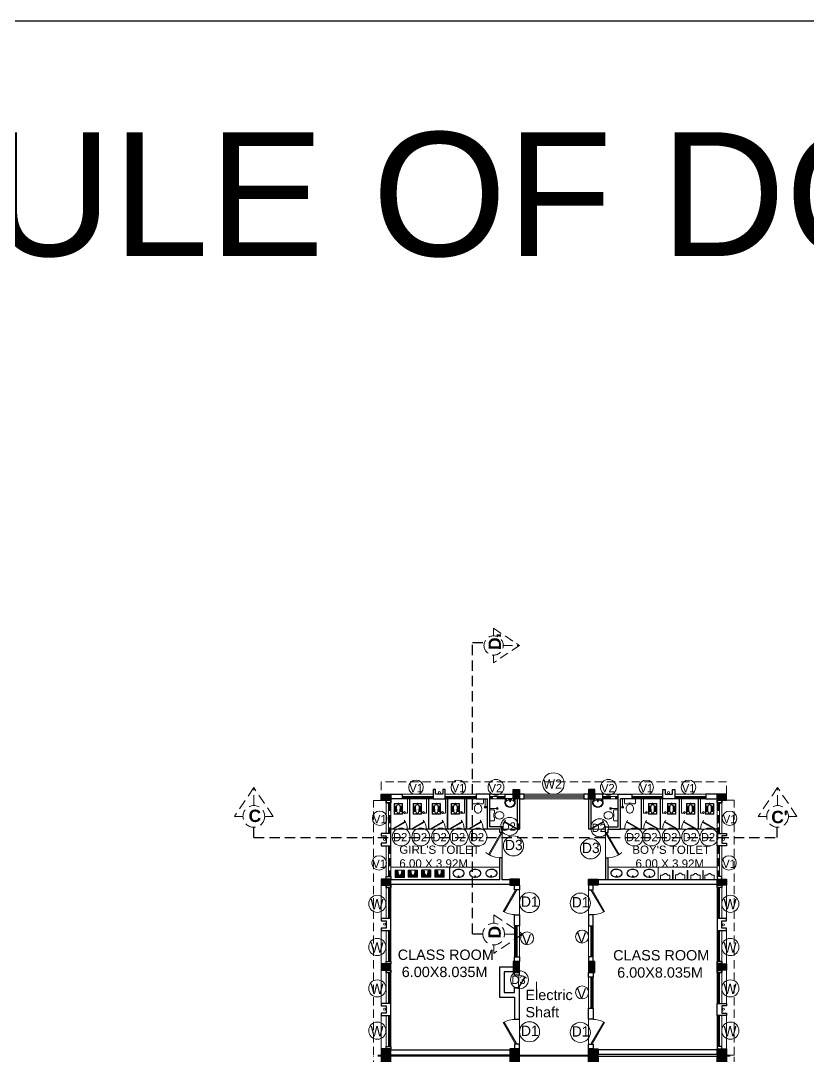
# Model space of a CAD drawing. Header units: millimetres. Extents: x 3614 to 12428, y -844 to 6844.
# Drawn here: x 5583.4 to 5621.5, y -675.3 to -625.1 of the extents above; entities that cross this region are included whole.
import ezdxf

# ---------------------------------------------------------------- set-up
doc = ezdxf.new("R2010")
doc.units = ezdxf.units.MM
doc.header["$LTSCALE"] = 40
doc.header["$MEASUREMENT"] = 0
doc.linetypes.add('DASHED', pattern=[0.75, 0.5, -0.25])
doc.linetypes.add('DASHED2', pattern=[0.375, 0.25, -0.125])
doc.layers.get('0').update_dxf_attribs({"linetype": 'CONTINUOUS', "lineweight": 20})
for name, color, linetype, lineweight in [('Beam', 254, 'CONTINUOUS', 25), ('CLL LEV.', 15, 'CONTINUOUS', 18), ('Column', 252, 'CONTINUOUS', 30), ('Column Hatch', 253, 'CONTINUOUS', 13), ('CUBICAL TOILET', 160, 'CONTINUOUS', 15), ('Door', 54, 'CONTINUOUS', 18), ('EXPANSION JOINT', 248, 'CONTINUOUS', 20), ('Fixture', 44, 'CONTINUOUS', 15), ('Furniture', 13, 'CONTINUOUS', 15), ('Hidden', 30, 'DASHED', 18), ('Section', 72, 'DASHED2', 30), ('TEXT', 7, 'CONTINUOUS', 20), ('Ventilator', 6, 'DASHED', 18), ('Wall', 7, 'CONTINUOUS', 30), ('Window', 150, 'CONTINUOUS', 15), ('Window-Wall', 7, 'CONTINUOUS', 18)]:
    doc.layers.add(name, color=color, linetype=linetype, lineweight=lineweight)
doc.styles.add('DIM', font='arial.ttf')
doc.styles.add('STYLE9', font='GOTHIC.TTF')
doc.styles.add('Tabrej', font='GOTHIC.TTF')

# ---------------------------------------------------------------- blocks, each defined once
blk = doc.blocks.new('COLUMN 546')
at = {"layer": 'Column Hatch'}
h = blk.add_hatch(color=0, dxfattribs=at)
h.dxf.hatch_style = 1
h.paths.add_polyline_path([(0, 0), (0.3, 0), (0.3, 0.46), (0, 0.46)])
at = {"layer": 'Column'}
for p, q in [((0.3, 0.46), (0, 0.46)), ((0, 0.46), (0, 0)), ((0, 0), (0.3, 0)), ((0.3, 0), (0.3, 0.46))]:
    blk.add_line(p, q, dxfattribs=at)
blk = doc.blocks.new('*U18')
for p, q in [((0, 0), (0, -6)), ((40, 0), (40, -6))]:
    blk.add_line(p, q)
blk.add_lwpolyline([(0, 0), (34.6, 20), (35.5, 18.5), (0.9, -1.5)], close=True)
blk.add_arc((0, 0), 40, 0, 30)
blk = doc.blocks.new('DOOR1')
at = {"layer": 'Door'}
blk.add_line((0, 0), (1.2, 0), dxfattribs=at)
at = {"layer": 'Door', "xscale": 0.0300000000000013, "yscale": 0.0300000000000013, "zscale": 0.0300000000000013}
blk.add_blockref('*U18', (0, 0.18), dxfattribs=at)
blk = doc.blocks.new('WINDOW 1')
at = {"layer": 'CLL LEV.'}
for p, q in [((-0.115, -0.23), (-0.115, -0.46)), ((-0.115, -0.46), (1.615, -0.46)), ((1.615, -0.23), (1.615, -0.46))]:
    blk.add_line(p, q, dxfattribs=at)
at = {"layer": 'Window'}
for p, q in [((0, -0.051), (1.5, -0.051)), ((0, -0.081), (1.5, -0.081))]:
    blk.add_line(p, q, dxfattribs=at)
at = {"layer": 'Window-Wall'}
for p, q in [((0, 0), (1.5, 0)), ((0, -0.23), (0, 0)), ((1.5, 0), (1.5, -0.23)), ((0, -0.115), (1.5, -0.115)), ((1.5, -0.23), (0, -0.23))]:
    blk.add_line(p, q, dxfattribs=at)
blk = doc.blocks.new('SHAFT2')
at = {"layer": 'Fixture'}
blk.add_circle((0.302, 0.307), 0.05, dxfattribs=at)
at = {"layer": 'Wall'}
blk.add_lwpolyline([(0, 0.585), (0.46, 0.585), (0.46, 0.47), (0.23, 0.47), (0.23, 0.115), (0.46, 0.115), (0.46, 0), (0, 0), (0, 0.585)], dxfattribs=at)
blk = doc.blocks.new('VENT 2')
at = {"layer": 'Ventilator', "linetype": 'Continuous', "ltscale": 0.02}
for p, q in [((0, 0.182), (1.5, 0.182)), ((0, 0.152), (1.5, 0.152))]:
    blk.add_line(p, q, dxfattribs=at)
at = {"layer": 'Window-Wall'}
for p, q in [((0, 0.23), (1.5, 0.23)), ((0, 0), (0, 0.23)), ((0, 0.115), (1.5, 0.115)), ((1.5, 0), (0, 0)), ((1.5, 0.23), (1.5, 0))]:
    blk.add_line(p, q, dxfattribs=at)
blk = doc.blocks.new('Door - Left Hung 36 in.')
at = {"layer": 'Door'}
blk.add_line((0.8, -1.3), (35.9, -1.3), dxfattribs=at)
blk.add_lwpolyline([(0.8, -1.3), (0, 0), (31.2, 18), (31.9, 16.7)], close=True, dxfattribs=at)
blk.add_arc((0, 0), 36, 0, 37.3101, dxfattribs=at)
blk = doc.blocks.new('COLM 530')
at = {"layer": 'Column Hatch'}
h = blk.add_hatch(color=0, dxfattribs=at)
h.dxf.hatch_style = 1
h.paths.add_polyline_path([(5443.518, -633.795), (5443.218, -633.795), (5443.218, -634.325), (5443.518, -634.325)])
at = {"layer": 'Column'}
for p, q in [((5443.518, -633.795), (5443.218, -633.795)), ((5443.218, -633.795), (5443.218, -634.325)), ((5443.518, -634.325), (5443.518, -633.795)), ((5443.218, -634.325), (5443.518, -634.325))]:
    blk.add_line(p, q, dxfattribs=at)
blk = doc.blocks.new('RSA CL6')
for p, q in [((5.5, 3.5), (5.5, 7.3)), ((5.9, 3.5), (5.9, 7.3)), ((6.3, 3.5), (6.3, 7.3)), ((6.7, 3.4), (6.7, 7.3)), ((7.1, 3.4), (7.1, 7.3)), ((7.5, 3.4), (7.5, 7.3)), ((7.9, 3.4), (7.9, 7.3)), ((8.3, 3.4), (8.3, 7.3)), ((8.7, 3.4), (8.7, 7.3)), ((9.1, 3.4), (9.1, 7.3)), ((9.4, 3.4), (9.4, 7.3)), ((9.8, 3.4), (9.8, 7.3)), ((10.2, 3.4), (10.2, 7.3)), ((10.6, 3.4), (10.6, 7.3)), ((11, 3.3), (11, 7.3)), ((11.4, 3.3), (11.4, 7.3)), ((11.8, 3.3), (11.8, 7.3)), ((12.2, 3.3), (12.2, 7.3)), ((12.6, 3.3), (12.6, 7.3)), ((13, 3.3), (13, 7.3)), ((13.4, 3.3), (13.4, 7.3)), ((13.8, 3.3), (13.8, 7.3)), ((14.2, 3.3), (14.2, 7.3)), ((14.6, 3.3), (14.6, 7.3)), ((15, 3.2), (15, 7.3)), ((15.4, 3.2), (15.4, 7.3)), ((15.7, 3.2), (15.7, 7.3)), ((16.1, 3.2), (16.1, 7.3)), ((16.1, 7.3), (16.1, 3.2)), ((5.5, -7.3), (5.5, -3.5)), ((5.9, -7.3), (5.9, -3.5)), ((6.3, -7.3), (6.3, -3.4)), ((6.7, -7.3), (6.7, -3.4)), ((7.1, -7.3), (7.1, -3.4)), ((7.5, -7.3), (7.5, -3.4)), ((7.9, -7.3), (7.9, -3.4)), ((8.3, -7.3), (8.3, -3.4)), ((8.7, -7.3), (8.7, -3.4)), ((9.1, -7.3), (9.1, -3.4)), ((9.4, -7.3), (9.4, -3.4)), ((9.8, -7.3), (9.8, -3.3)), ((10.2, -7.3), (10.2, -3.3)), ((10.6, -7.3), (10.6, -3.3)), ((11, -7.3), (11, -3.3)), ((11.4, -7.3), (11.4, -3.3)), ((11.8, -7.3), (11.8, -3.3)), ((12.2, -7.3), (12.2, -3.3)), ((12.6, -7.3), (12.6, -3.3)), ((13, -7.3), (13, -3.3)), ((13.4, -7.3), (13.4, -3.2)), ((13.8, -7.3), (13.8, -3.2)), ((14.2, -7.3), (14.2, -3.2)), ((14.6, -7.3), (14.6, -3.2)), ((15, -7.3), (15, -3.2)), ((15.4, -7.3), (15.4, -3.2)), ((15.7, -7.3), (15.7, -3.2)), ((16.1, -3.2), (16.1, -7.3)), ((16.1, -7.3), (16.1, -3.2))]:
    blk.add_line(p, q)
blk.add_lwpolyline([(0.8, -0.6), (0, -0.6), (0, 0.6), (0.8, 0.6)])
for points in [[(0.8, 7.9), (20.9, 7.9), (20.9, -7.9), (0.8, -7.9)], [(1.4, 7.3), (20.3, 7.3), (20.3, -7.3), (1.4, -7.3)]]:
    blk.add_lwpolyline(points, close=True)
for points in [[(5.5, 3.5), (16.1, 3.2, -0.899983), (16.1, -3.2), (5.5, -3.5, -0.799392)], [(5.5, 3.3), (16.1, 3, -0.897689), (16.1, -3), (5.6, -3.3, -0.793494), (5.5, 3.3)]]:
    blk.add_lwpolyline(points, format="xyb", close=True)
blk = doc.blocks.new('ENGLISH SHEET')
at = {"layer": 'Fixture'}
for p, q in [((4663.798, 251.204), (4663.773, 251.179)), ((4663.773, 251.179), (4663.773, 250.696)), ((4663.976, 251.204), (4663.798, 251.204)), ((4664.002, 251.179), (4663.976, 251.204)), ((4663.976, 251.001), (4664.002, 251.09)), ((4663.976, 250.874), (4663.976, 251.001)), ((4663.976, 251.001), (4663.976, 250.874)), ((4664.002, 251.09), (4664.002, 251.179)), ((4663.773, 250.696), (4663.798, 250.67)), ((4663.798, 250.67), (4663.976, 250.67)), ((4664.002, 250.785), (4663.976, 250.874)), ((4663.976, 250.67), (4664.002, 250.696)), ((4664.002, 250.696), (4664.002, 250.785))]:
    blk.add_line(p, q, dxfattribs=at)
blk.add_lwpolyline([(4664.459, 250.937, 0.117036), (4664.443, 251.003, 0.104338), (4664.396, 251.063, 0.09029), (4664.321, 251.105, 0.09898), (4664.243, 251.115, 0.08237), (4664.159, 251.101, 0.09029), (4664.09, 251.063, 0.104338), (4664.043, 251.003, 0.117036), (4664.027, 250.937, 0.117036), (4664.043, 250.871, 0.104338), (4664.09, 250.811, 0.09029), (4664.159, 250.773, 0.08237), (4664.243, 250.759, 0.08237), (4664.327, 250.773, 0.09029), (4664.396, 250.811, 0.104338), (4664.443, 250.871, 0.117036)], format="xyb", close=True, dxfattribs=at)
blk = doc.blocks.new('RSA BASIN 9')
for points in [[(-0.1, -16.2, 0.340881), (10, -9, 0.074195), (10.1, -8.9), (9.5, 0), (-9.5, 0), (-10, -8.8, 0.082611), (-10, -9.2, 0.330812), (-0.1, -16.2)], [(0, -15, 0.391482), (8.9, -6.7, 0.252869), (6.5, -3.5, 0.087242), (0, -2.5, 0.079484), (-6.5, -3.5, 0.2542), (-8.8, -6.7, 0.39026), (0, -15)], [(-8.6, -2, -0.907437), (-8.4, -1.8), (-7.5, -2.6, -0.907437), (-7.6, -2.7)], [(-8.2, -1.6, -0.907437), (-8.1, -1.5), (-7.1, -2.3, -0.907437), (-7.3, -2.4)], [(-7.8, -1.3, -0.907437), (-7.7, -1.2), (-6.8, -1.9, -0.907437), (-6.9, -2.1)], [(7.8, -1.3, 0.907437), (7.7, -1.2), (6.8, -1.9, 0.907437), (6.9, -2.1)], [(8.2, -1.6, 0.907437), (8.1, -1.5), (7.1, -2.3, 0.907437), (7.3, -2.4)], [(8.6, -2, 0.907437), (8.4, -1.8), (7.5, -2.6, 0.907437), (7.6, -2.7)]]:
    blk.add_lwpolyline(points, format="xyb", close=True)
for points in [[(-5.9, -3.3), (-6.2, -3, -0.183787), (-6.2, -2.7, 0.126662), (-6.2, -2.4), (-6.6, -1.4, 0.35453), (-7.1, -1), (-8.7, -1, 0.414214), (-9.1, -1.4), (-9.6, -9.1, 0.329849), (-0.1, -15.8, 0.338736), (9.6, -8.9, 0.075632), (9.7, -8.8), (9.1, -1.4, 0.414214), (8.7, -1), (7.1, -1, 0.35453), (6.6, -1.4), (6.2, -2.4, 0.126662), (6.2, -2.7, -0.183787), (6.2, -3), (5.9, -3.3)], [(-6.2, -3.4), (-6.2, -3.3, 0.220542), (-6.5, -3.1), (-8.7, -2.8, -0.361119), (-9.2, -2.3)], [(6.2, -3.4), (6.2, -3.3, -0.220542), (6.5, -3.1), (8.7, -2.8, 0.358803), (9.2, -2.3, 0.358803)]]:
    blk.add_lwpolyline(points, format="xyb")
for centre, radius in [((-2.3, -1.6), 0.399), ((0, -4.8), 0.771), ((0, -4.8), 0.602), ((0, -1.2), 0.399), ((2.3, -1.5), 0.399)]:
    blk.add_circle(centre, radius)
blk = doc.blocks.new('RSA BASIN 2')
for points in [[(10.7, -8.1, 0.12976), (10, -5.2, 0.106426), (7.6, -2.5, 0.084431), (4.3, -0.7, 0.073534), (0, 0, 0.073534), (-4.3, -0.5, 0.084431), (-7.7, -2.2, 0.106426), (-10.2, -4.8, 0.12976), (-11, -7.7, 0.12976), (-10.3, -10.6, 0.106426), (-7.9, -13.3, 0.084431), (-4.6, -15.1, 0.073534), (-0.3, -15.8, 0.073534), (4, -15.3, 0.084431), (7.4, -13.6, 0.106426), (9.9, -11, 0.12976)], [(10.1, -7.9, 0.119977), (9.4, -5.5, 0.106426), (7.3, -2.9, 0.084431), (4.1, -1.3, 0.073534), (0, -0.6, 0.073534), (-4.1, -1.1, 0.084431), (-7.4, -2.6, 0.106426), (-9.7, -5.1, 0.12976), (-10.4, -7.7, 0.009633), (-10.4, -7.9, 0.119977), (-9.8, -10.3, 0.106426), (-7.6, -12.9, 0.084431), (-4.4, -14.5, 0.073534), (-0.3, -15.2, 0.073534), (3.8, -14.7, 0.084431), (7.1, -13.2, 0.106426), (9.3, -10.7, 0.12976), (10.1, -8.1, 0.009633)]]:
    blk.add_lwpolyline(points, format="xyb", close=True)
for radius in [0.7, 0.479]:
    blk.add_circle((-0.5, -2.5), radius)
blk = doc.blocks.new('Urinal 1')
for p, q in [((0, 9), (9, 9)), ((0, 9), (0, -9)), ((9, 9), (9, 5)), ((12, 1), (9, 5)), ((12, -1.5), (12, 1)), ((0, -9), (9, -9)), ((9, -5), (12, -1.5)), ((9, -9), (9, -5))]:
    blk.add_line(p, q)
blk = doc.blocks.new('*X5')
at = {"color": 0}
for p, q in [((705, 323), (943, 561)), ((705, 365), (900, 561)), ((705, 408), (858, 561)), ((705, 450), (815, 561)), ((705, 493), (773, 561)), ((705, 535), (730, 561)), ((848, 383), (705, 526)), ((854, 419), (712, 561)), ((866, 449), (755, 561)), ((888, 469), (797, 561)), ((921, 479), (839, 561)), ((1145, 298), (882, 561)), ((899, 474), (985, 561)), ((1145, 340), (924, 561)), ((944, 477), (1027, 561)), ((1145, 383), (967, 561)), ((971, 462), (1070, 561)), ((990, 438), (1112, 561)), ((998, 404), (1145, 551)), ((1004, 368), (1145, 508)), ((1145, 425), (1009, 561)), ((1145, 467), (1051, 561)), ((1145, 510), (1094, 561)), ((1145, 552), (1136, 561)), ((842, 346), (705, 483)), ((835, 310), (705, 441)), ((705, 280), (858, 434)), ((829, 274), (705, 398)), ((705, 238), (847, 381)), ((823, 237), (705, 356)), ((798, 221), (705, 314)), ((755, 221), (705, 271)), ((713, 221), (705, 229)), ((730, 221), (839, 330)), ((772, 221), (830, 279)), ((815, 221), (822, 228)), ((1145, 255), (999, 401)), ((1137, 221), (1007, 350)), ((1011, 332), (1145, 466)), ((1095, 221), (1016, 299)), ((1017, 295), (1145, 423)), ((1023, 259), (1145, 381)), ((1052, 221), (1024, 248)), ((1029, 223), (1145, 339)), ((1069, 221), (1145, 296)), ((1112, 221), (1145, 254))]:
    blk.add_line(p, q, dxfattribs=at)
blk = doc.blocks.new('RSA CL7')
blk.add_lwpolyline([(8.9, 0), (-8.9, 0), (-8.9, -13.8), (-3.9, -13.8), (3.9, -13.8), (8.9, -13.8)], close=True)
blk.add_lwpolyline([(-4.1, -13.6), (-2.8, -5.7, -0.835943), (2.8, -5.8), (4.1, -13.6), (8.7, -13.6), (8.7, -0.2), (-8.7, -0.2), (-8.7, -13.6)], format="xyb", close=True)
blk.add_lwpolyline([(-3.9, -13.8), (-2.6, -5.8, -0.835548), (2.6, -5.8), (3.9, -13.8)], format="xyb")
for centre, start, end in [((-1.4, -4.1), 207.2135, 40.9564), ((0, -3.6), 185.8999, 355.8249), ((1.5, -4.1), 140.9962, 329.3468)]:
    blk.add_arc(centre, 0.493, start, end)
at = {"xscale": 0.0393714285714286, "yscale": 0.0393714285714286, "zscale": 0.0393714285714286}
blk.add_blockref('*X5', (-36.4, -22.3), dxfattribs=at)
blk = doc.blocks.new('projdc')
at = {"layer": 'Hidden', "ltscale": 0.02}
for p, q in [((5531.832, -310.172), (5531.832, -297.829)), ((5532.202, -297.829), (5531.832, -297.829)), ((5548.932, -297.827), (5549.302, -297.827)), ((5549.302, -310.172), (5549.302, -297.827)), ((5532.432, -310.172), (5531.832, -310.172)), ((5531.832, -339.039), (5531.832, -310.234)), ((5532.432, -310.234), (5531.832, -310.234)), ((5548.702, -310.234), (5549.302, -310.234)), ((5549.302, -318.466), (5549.302, -310.234))]:
    blk.add_line(p, q, dxfattribs=at)
at = {"layer": 'Hidden', "ltscale": 0.05}
blk.add_line((5548.702, -310.172), (5549.302, -310.172), dxfattribs=at)
blk = doc.blocks.new('DDDD')
at = {"layer": 'TEXT', "color": 3, "ltscale": 0.2}
blk.add_circle((2085.909, -1030.934), 0.488, dxfattribs=at)
at = {"layer": 'TEXT', "color": 3, "style": 'STYLE9'}
blk.add_text('D1', height=0.5, dxfattribs=at).set_placement((2085.496, -1031.139))
blk = doc.blocks.new('d2')
at = {"layer": 'TEXT', "color": 3, "ltscale": 0.2}
blk.add_circle((5437.77, -664.817), 0.435, dxfattribs=at)
at = {"layer": 'TEXT', "color": 3, "style": 'STYLE9'}
blk.add_text('D2', height=0.4, dxfattribs=at).set_placement((5437.383, -665.022))
blk = doc.blocks.new('shaft dooerr')
at = {"layer": 'TEXT', "color": 3, "ltscale": 0.2}
blk.add_circle((5444.341, -671.654), 0.435, dxfattribs=at)
at = {"layer": 'TEXT', "color": 3, "style": 'STYLE9'}
blk.add_text('D3', height=0.4, dxfattribs=at).set_placement((5443.954, -671.86))
blk = doc.blocks.new('W')
at = {"layer": 'TEXT', "color": 3}
blk.add_circle((2080.863, -1087.688), 0.414, dxfattribs=at)
at = {"layer": 'TEXT', "color": 3, "style": 'STYLE9'}
blk.add_text('W', height=0.5, dxfattribs=at).set_placement((2080.534, -1087.956))
blk = doc.blocks.new('VVV')
at = {"layer": 'TEXT', "color": 3, "ltscale": 0.2}
blk.add_circle((2082.528, -1073.943), 0.314, dxfattribs=at)
at = {"layer": 'TEXT', "color": 3, "style": 'STYLE9'}
blk.add_text('V', height=0.5, dxfattribs=at).set_placement((2082.277, -1074.243))
blk = doc.blocks.new('window corrijfk')
at = {"layer": 'TEXT', "color": 3}
blk.add_circle((5445.3, -704.813), 0.522, dxfattribs=at)
at = {"layer": 'TEXT', "color": 3, "style": 'STYLE9'}
blk.add_text('W2', height=0.45, dxfattribs=at).set_placement((5444.81, -705.06))
blk = doc.blocks.new('VENT TOILET')
at = {"layer": 'TEXT', "color": 3, "ltscale": 0.2}
blk.add_circle((5438.623, -662.256), 0.352, dxfattribs=at)
at = {"layer": 'TEXT', "color": 3, "style": 'STYLE9'}
blk.add_text('V1', height=0.4, dxfattribs=at).set_placement((5438.303, -662.494))
blk = doc.blocks.new('STAAFF VENT')
at = {"layer": 'TEXT', "color": 3, "ltscale": 0.2}
blk.add_circle((5442.495, -662.256), 0.384, dxfattribs=at)
at = {"layer": 'TEXT', "color": 3, "style": 'STYLE9'}
blk.add_text('V2', height=0.4, dxfattribs=at).set_placement((5442.142, -662.494))
blk = doc.blocks.new('BDHVBFH')
at = {"layer": 'Section', "color": 7, "linetype": 'ByBlock', "lineweight": 20, "ltscale": 0.05}
for p, q in [((5432.399, -574.787), (5431.461, -576.186)), ((5432.399, -575.66), (5432.399, -574.787)), ((5433.338, -576.186), (5432.399, -574.787)), ((5431.873, -576.186), (5431.461, -576.186)), ((5433.338, -576.186), (5432.925, -576.186))]:
    blk.add_line(p, q, dxfattribs=at)
blk.add_circle((5432.399, -576.186), 0.526, dxfattribs=at)
blk = doc.blocks.new('SEC CC')
at = {"layer": 'Section', "ltscale": 0.05}
for p, q in [((5650.526, -526.426), (5650.526, -525.926)), ((5675.879, -526.426), (5675.879, -525.926)), ((5650.526, -526.426), (5675.879, -526.426))]:
    blk.add_line(p, q, dxfattribs=at)
at = {"layer": 'Section'}
for p in [(218.124, 50.786), (243.496, 50.786)]:
    blk.add_blockref('BDHVBFH', p, dxfattribs=at)
at = {"layer": 'Section', "char_height": 0.6, "attachment_point": 1, "rotation": 1.0017, "style": 'Tabrej'}
for s, insert in [('{\\fArial|b1|i0|c0|p34;C}', (5650.265, -525.077)), ("{\\fArial|b1|i0|c0|p34;C'}", (5675.585, -525.134))]:
    blk.add_mtext_dynamic_manual_height_columns(s, width=20.54056, gutter_width=5, heights=[0], dxfattribs=dict(at, insert=insert))
blk = doc.blocks.new('SEC DD')
at = {"layer": 'Section', "ltscale": 0.05}
for p, q in [((5719.78, -533.24), (5719.78, -532.74)), ((5733.893, -533.24), (5733.893, -532.74)), ((5719.78, -533.24), (5733.893, -533.24))]:
    blk.add_line(p, q, dxfattribs=at)
at = {"layer": 'Section'}
blk.add_blockref('BDHVBFH', (287.365, 43.972), dxfattribs=at)
at = {"layer": 'Section', "xscale": 0.8901284446376274, "yscale": 0.8901284446376274, "zscale": 0.8901284446376274}
blk.add_blockref('BDHVBFH', (898.22, -19.336), dxfattribs=at)
at = {"layer": 'Section', "char_height": 0.6, "attachment_point": 1, "rotation": 1.0017, "style": 'Tabrej'}
for s, insert in [('{\\fArial|b1|i0|c0|p34;D}', (5719.549, -531.871)), ("{\\fArial|b1|i0|c0|p34;D'}", (5733.532, -531.866))]:
    blk.add_mtext_dynamic_manual_height_columns(s, width=20.54056, gutter_width=5, heights=[0], dxfattribs=dict(at, insert=insert))

msp = doc.modelspace()

# ---------------------------------------------------------------- linework, layer by layer
at = {"layer": 'Beam', "ltscale": 0.05}
msp.add_lwpolyline([(5375.2505, -625.1005), (5933.9059, -625.1005), (5933.9059, -728.5521), (5375.2505, -728.5521)], close=True, dxfattribs=at)
at = {"layer": 'CLL LEV.'}
for p, q in [((5617.3508, -662.8855), (5617.5808, -662.8855)), ((5601.0808, -664.6155), (5600.8508, -664.6155)), ((5601.0808, -664.9705), (5600.8508, -664.9705)), ((5617.3508, -664.6155), (5617.5808, -664.6155)), ((5617.3508, -664.9705), (5617.5808, -664.9705)), ((5601.0808, -666.7005), (5600.8508, -666.7005))]:
    msp.add_line(p, q, dxfattribs=at)
at = {"layer": 'CUBICAL TOILET', "ltscale": 0.01}
for p, q in [((5602.2108, -662.8155), (5602.2108, -664.2708)), ((5602.2308, -662.8155), (5602.2308, -664.2708)), ((5603.1308, -662.815), (5603.1308, -664.2703)), ((5603.1508, -662.815), (5603.1508, -664.2703)), ((5604.0508, -662.8146), (5604.0508, -664.2699)), ((5604.0708, -662.8146), (5604.0708, -664.2699)), ((5604.9708, -662.8142), (5604.9708, -664.2695)), ((5604.9908, -662.8142), (5604.9908, -664.2695)), ((5613.4408, -662.8142), (5613.4408, -664.2695)), ((5613.4608, -662.8142), (5613.4608, -664.2695)), ((5614.3608, -662.8146), (5614.3608, -664.2699)), ((5614.3808, -662.8146), (5614.3808, -664.2699)), ((5615.2808, -662.815), (5615.2808, -664.2703)), ((5615.3008, -662.815), (5615.3008, -664.2703)), ((5616.2008, -662.8155), (5616.2008, -664.2708)), ((5616.2208, -662.8155), (5616.2208, -664.2708)), ((5601.4108, -664.2712), (5601.3108, -664.2712)), ((5601.4108, -664.2912), (5601.3108, -664.2912)), ((5601.4108, -664.2712), (5601.4108, -664.2912)), ((5602.2108, -664.2708), (5602.1072, -664.2708)), ((5602.1072, -664.2708), (5602.1072, -664.2908)), ((5602.1072, -664.2908), (5602.2308, -664.2908)), ((5602.3308, -664.2708), (5602.2308, -664.2708)), ((5602.3308, -664.2908), (5602.2308, -664.2908)), ((5602.3308, -664.2708), (5602.3308, -664.2908)), ((5603.1308, -664.2703), (5603.0272, -664.2703)), ((5603.0272, -664.2703), (5603.0272, -664.2903)), ((5603.0272, -664.2903), (5603.1508, -664.2903)), ((5603.2508, -664.2703), (5603.1508, -664.2703)), ((5603.2508, -664.2903), (5603.1508, -664.2903)), ((5603.2508, -664.2703), (5603.2508, -664.2903)), ((5604.0508, -664.2699), (5603.9472, -664.2699)), ((5603.9472, -664.2699), (5603.9472, -664.2899)), ((5603.9472, -664.2899), (5604.0708, -664.2899)), ((5604.1708, -664.2699), (5604.0708, -664.2699)), ((5604.1708, -664.2899), (5604.0708, -664.2899)), ((5604.1708, -664.2699), (5604.1708, -664.2899)), ((5604.9708, -664.2695), (5604.8672, -664.2695)), ((5604.8672, -664.2695), (5604.8672, -664.2895)), ((5604.8672, -664.2895), (5605.0908, -664.2895)), ((5604.9908, -664.2695), (5605.0908, -664.2695)), ((5605.0908, -664.2695), (5605.0908, -664.2895)), ((5605.7862, -664.2699), (5605.9911, -664.2699)), ((5605.7862, -664.2699), (5605.7862, -664.2899)), ((5605.7862, -664.2899), (5605.9911, -664.2899)), ((5612.6454, -664.2699), (5612.4406, -664.2699)), ((5612.6454, -664.2899), (5612.4406, -664.2899)), ((5612.6454, -664.2699), (5612.6454, -664.2899)), ((5613.4408, -664.2695), (5613.3408, -664.2695)), ((5613.3408, -664.2695), (5613.3408, -664.2895)), ((5613.5644, -664.2895), (5613.3408, -664.2895)), ((5613.4608, -664.2695), (5613.5644, -664.2695)), ((5613.5644, -664.2695), (5613.5644, -664.2895)), ((5614.2608, -664.2699), (5614.3608, -664.2699)), ((5614.2608, -664.2699), (5614.2608, -664.2899)), ((5614.2608, -664.2899), (5614.3608, -664.2899)), ((5614.4844, -664.2899), (5614.3608, -664.2899)), ((5614.3808, -664.2699), (5614.4844, -664.2699)), ((5614.4844, -664.2699), (5614.4844, -664.2899)), ((5615.1808, -664.2703), (5615.2808, -664.2703)), ((5615.1808, -664.2703), (5615.1808, -664.2903)), ((5615.1808, -664.2903), (5615.2808, -664.2903)), ((5615.4044, -664.2903), (5615.2808, -664.2903)), ((5615.3008, -664.2703), (5615.4044, -664.2703)), ((5615.4044, -664.2703), (5615.4044, -664.2903)), ((5616.1008, -664.2708), (5616.2008, -664.2708)), ((5616.1008, -664.2708), (5616.1008, -664.2908)), ((5616.1008, -664.2908), (5616.2008, -664.2908)), ((5616.3244, -664.2908), (5616.2008, -664.2908)), ((5616.2208, -664.2708), (5616.3244, -664.2708)), ((5616.3244, -664.2708), (5616.3244, -664.2908)), ((5617.0208, -664.2712), (5617.1208, -664.2712)), ((5617.0208, -664.2712), (5617.0208, -664.2912)), ((5617.0208, -664.2912), (5617.1208, -664.2912))]:
    msp.add_line(p, q, dxfattribs=at)
at = {"layer": 'CUBICAL TOILET', "ltscale": 0.05}
for points in [[(5604.1734, -666.126), (5604.163, -666.126), (5604.163, -666.7355), (5604.1734, -666.7355)], [(5614.2582, -666.126), (5614.2686, -666.126), (5614.2686, -666.7355), (5614.2582, -666.7355)]]:
    msp.add_lwpolyline(points, close=True, dxfattribs=at)
at = {"layer": 'EXPANSION JOINT', "linetype": 'ByBlock', "ltscale": 0.05}
for p, q in [((5607.5408, -675.2305), (5610.8908, -675.2305)), ((5607.5408, -675.2925), (5610.8908, -675.2925))]:
    msp.add_line(p, q, dxfattribs=at)
at = {"layer": 'Fixture', "ltscale": 0.05}
for p, q in [((5606.5909, -666.1277), (5601.3108, -666.1277)), ((5617.1208, -666.1265), (5611.8407, -666.1256))]:
    msp.add_line(p, q, dxfattribs=at)
for points in [[(5614.9602, -666.2784), (5614.9837, -666.2784), (5614.9837, -666.7355), (5614.9602, -666.7355)], [(5615.6752, -666.2809), (5615.6987, -666.2809), (5615.6987, -666.738), (5615.6752, -666.738)], [(5616.4266, -666.2857), (5616.4501, -666.2857), (5616.4501, -666.7428), (5616.4266, -666.7428)]]:
    msp.add_lwpolyline(points, close=True, dxfattribs=at)
at = {"layer": 'Furniture', "ltscale": 0.05}
for p, q in [((5602.1208, -662.8168), (5602.1207, -663.5095)), ((5603.0408, -662.8163), (5603.0407, -663.5091)), ((5603.9608, -662.8159), (5603.9607, -663.5086)), ((5604.8808, -662.8155), (5604.8807, -663.5082)), ((5605.8899, -663.229), (5605.8899, -662.8505)), ((5612.5417, -663.229), (5612.5417, -662.8505)), ((5613.5508, -662.8155), (5613.5509, -663.5082)), ((5614.4708, -662.8159), (5614.4709, -663.5086)), ((5615.3908, -662.8163), (5615.3909, -663.5091)), ((5616.3108, -662.8168), (5616.3109, -663.5095)), ((5601.9549, -663.5095), (5602.1207, -663.5095)), ((5601.9707, -663.5424), (5601.9707, -663.474)), ((5602.8749, -663.5091), (5603.0407, -663.5091)), ((5602.8907, -663.5419), (5602.8907, -663.4736)), ((5603.7949, -663.5086), (5603.9607, -663.5086)), ((5603.8107, -663.5415), (5603.8107, -663.4732)), ((5604.7149, -663.5082), (5604.8807, -663.5082)), ((5604.7307, -663.5074), (5604.7307, -663.439)), ((5605.9241, -663.2132), (5605.8557, -663.2132)), ((5606.4816, -663.2795), (5606.1031, -663.2795)), ((5606.4658, -663.2454), (5606.4658, -663.3137)), ((5611.95, -663.2795), (5612.3285, -663.2795)), ((5611.9658, -663.2454), (5611.9658, -663.3137)), ((5612.5076, -663.2132), (5612.5759, -663.2132)), ((5613.7167, -663.5082), (5613.5509, -663.5082)), ((5613.7009, -663.5074), (5613.7009, -663.439)), ((5614.6367, -663.5086), (5614.4709, -663.5086)), ((5614.6209, -663.5415), (5614.6209, -663.4732)), ((5615.5567, -663.5091), (5615.3909, -663.5091)), ((5615.5409, -663.5419), (5615.5409, -663.4736)), ((5616.4767, -663.5095), (5616.3109, -663.5095)), ((5616.4609, -663.5424), (5616.4609, -663.474))]:
    msp.add_line(p, q, dxfattribs=at)
for centre in [(5601.9707, -663.4745), (5602.8907, -663.4741), (5603.8107, -663.4736), (5604.7307, -663.4732), (5605.8899, -663.2132), (5606.4658, -663.2795), (5611.9658, -663.2795), (5612.5417, -663.2132), (5613.7009, -663.4732), (5614.6209, -663.4736), (5615.5409, -663.4741), (5616.4609, -663.4745)]:
    msp.add_circle(centre, 0.05, dxfattribs=at)
at = {"layer": 'Hidden', "ltscale": 0.02}
for p, q in [((5606.8558, -661.9879), (5600.8508, -661.9879)), ((5600.8508, -661.9879), (5600.8508, -662.5879)), ((5617.5808, -661.991), (5606.8558, -661.9879)), ((5617.5808, -662.5855), (5617.5808, -661.991))]:
    msp.add_line(p, q, dxfattribs=at)
at = {"layer": 'TEXT'}
msp.add_line((5608.3695, -671.6835), (5608.3695, -672.4773), dxfattribs=at)
at = {"layer": 'TEXT', "color": 3, "ltscale": 0.2}
for centre in [(5607.2579, -665.0964), (5610.9867, -665.2372)]:
    msp.add_circle(centre, 0.4884, dxfattribs=at)
at = {"layer": 'Ventilator', "ltscale": 0.02}
for p, q in [((5601.2298, -663.0005), (5601.2298, -664.5005)), ((5601.2598, -663.0005), (5601.2598, -664.5005)), ((5606.8558, -662.74), (5606.1058, -662.74)), ((5606.8558, -662.77), (5606.1058, -662.77)), ((5611.5758, -662.7377), (5612.3258, -662.7377)), ((5611.5758, -662.7677), (5612.3258, -662.7677)), ((5617.1718, -663.0005), (5617.1718, -664.5005)), ((5617.2018, -663.0005), (5617.2018, -664.5005)), ((5601.2298, -665.0855), (5601.2298, -666.5855)), ((5601.2598, -665.0855), (5601.2598, -666.5855)), ((5617.1718, -665.0855), (5617.1718, -666.5855)), ((5617.2018, -665.0855), (5617.2018, -666.5855))]:
    msp.add_line(p, q, dxfattribs=at)
at = {"layer": 'Wall', "ltscale": 0.05}
for p, q in [((5605.9911, -664.2899), (5605.9908, -662.8155)), ((5606.106, -664.1749), (5606.1058, -662.8154)), ((5607.4258, -662.8155), (5607.4261, -664.2898)), ((5607.5408, -662.8155), (5607.5411, -664.2898)), ((5610.8908, -662.8155), (5610.8906, -664.2898)), ((5611.0058, -662.8155), (5611.0056, -664.2898)), ((5612.3256, -664.1749), (5612.3258, -662.8154)), ((5612.4406, -664.2899), (5612.4408, -662.8155)), ((5606.5906, -664.2898), (5605.9911, -664.2899)), ((5606.7111, -664.1748), (5606.106, -664.1749)), ((5606.5906, -664.4406), (5606.5906, -664.2898)), ((5606.7111, -664.4406), (5606.5906, -664.4406)), ((5606.7111, -664.4406), (5606.7111, -664.1764)), ((5607.4261, -664.2898), (5607.5411, -664.2898)), ((5611.0056, -664.2898), (5610.8906, -664.2898)), ((5611.7205, -664.4406), (5611.7206, -664.1764)), ((5611.7205, -664.4406), (5611.841, -664.4406)), ((5611.7206, -664.1748), (5612.3256, -664.1749)), ((5611.841, -664.2898), (5612.4406, -664.2899)), ((5611.841, -664.4406), (5611.841, -664.2898)), ((5606.591, -666.7355), (5606.5908, -665.67)), ((5606.7058, -665.67), (5606.5908, -665.67)), ((5606.706, -666.735), (5606.7058, -665.67)), ((5611.7256, -666.7355), (5611.7258, -665.67)), ((5611.7258, -665.67), (5611.8408, -665.67)), ((5611.8406, -666.7355), (5611.8408, -665.67))]:
    msp.add_line(p, q, dxfattribs=at)
at = {"layer": 'Wall'}
for p, q in [((5611.1208, -662.8155), (5610.8908, -662.8155)), ((5606.591, -666.7355), (5601.3108, -666.7355)), ((5607.0808, -666.9655), (5601.3108, -666.9655)), ((5607.0808, -666.7355), (5606.706, -666.7355)), ((5617.1208, -666.7355), (5611.3508, -666.7355)), ((5617.1208, -666.9655), (5611.3508, -666.9655)), ((5606.5808, -670.9655), (5606.5808, -672.4255)), ((5607.2408, -670.9655), (5606.5808, -670.9655)), ((5606.8108, -671.1955), (5606.8108, -672.1955)), ((5607.2408, -671.1955), (5606.8108, -671.1955)), ((5607.3108, -671.3639), (5607.3108, -671.1955)), ((5607.5408, -671.3639), (5607.3108, -671.3639)), ((5607.5408, -671.3639), (5607.5408, -671.1955)), ((5607.3108, -671.9655), (5607.5408, -671.9655)), ((5607.3108, -672.1955), (5607.3108, -671.9655)), ((5607.5408, -672.3105), (5607.5408, -671.9655)), ((5606.8108, -672.1955), (5607.3108, -672.1955)), ((5607.0808, -675.0005), (5601.3108, -675.0005)), ((5611.3508, -674.9655), (5617.1208, -674.9655)), ((5607.0808, -675.2305), (5601.3108, -675.2305)), ((5607.0808, -675.2925), (5601.3108, -675.2925)), ((5611.3508, -675.1955), (5617.1208, -675.1955)), ((5611.3508, -675.2925), (5617.1208, -675.2925))]:
    msp.add_line(p, q, dxfattribs=at)
for points in [[(5601.0808, -662.8855), (5601.0808, -663.0005), (5601.3108, -663.0005), (5601.3108, -662.8855), (5601.0808, -662.8855)], [(5601.0808, -663.0005), (5601.0808, -662.8855), (5601.3108, -662.8855), (5601.3108, -663.0005), (5601.0808, -663.0005)], [(5607.7708, -662.8155), (5607.7708, -662.5855), (5607.5408, -662.5855), (5607.5408, -662.8155), (5607.7708, -662.8155)], [(5610.8908, -662.8155), (5610.8908, -662.5855), (5610.6608, -662.5855), (5610.6608, -662.8155), (5610.8908, -662.8155)], [(5617.3508, -662.8855), (5617.3508, -663.0005), (5617.1208, -663.0005), (5617.1208, -662.8855), (5617.3508, -662.8855)], [(5617.3508, -663.0005), (5617.3508, -662.8855), (5617.1208, -662.8855), (5617.1208, -663.0005), (5617.3508, -663.0005)], [(5601.0808, -666.7005), (5601.0808, -666.5855), (5601.3108, -666.5855), (5601.3108, -666.7005), (5601.0808, -666.7005)], [(5601.0808, -667.0005), (5601.0808, -667.1155), (5601.3108, -667.1155), (5601.3108, -667.0005), (5601.0808, -667.0005)], [(5601.0808, -667.1155), (5601.0808, -667.0005), (5601.3108, -667.0005), (5601.3108, -667.1155), (5601.0808, -667.1155)], [(5607.3108, -667.0005), (5607.5408, -667.0005), (5607.5408, -667.2305), (5607.3108, -667.2305), (5607.3108, -667.0005)], [(5611.1208, -667.0005), (5610.8908, -667.0005), (5610.8908, -667.2305), (5611.1208, -667.2305), (5611.1208, -667.0005)], [(5617.3508, -666.7005), (5617.3508, -666.5855), (5617.1208, -666.5855), (5617.1208, -666.7005), (5617.3508, -666.7005)], [(5617.3508, -667.0005), (5617.3508, -667.1155), (5617.1208, -667.1155), (5617.1208, -667.0005), (5617.3508, -667.0005)], [(5607.3108, -668.4305), (5607.5408, -668.4305), (5607.5408, -668.9705), (5607.3108, -668.9705), (5607.3108, -668.4305)], [(5611.1208, -668.4305), (5610.8908, -668.4305), (5610.8908, -668.9705), (5611.1208, -668.9705), (5611.1208, -668.4305)], [(5607.3108, -670.4705), (5607.5408, -670.4705), (5607.5408, -670.7005), (5607.3108, -670.7005), (5607.3108, -670.4705)], [(5611.1208, -670.4705), (5610.8908, -670.4705), (5610.8908, -670.7005), (5611.1208, -670.7005), (5611.1208, -670.4705)], [(5601.0808, -670.8155), (5601.0808, -670.7005), (5601.3108, -670.7005), (5601.3108, -670.8155), (5601.0808, -670.8155)], [(5617.3508, -670.8155), (5617.3508, -670.7005), (5617.1208, -670.7005), (5617.1208, -670.8155), (5617.3508, -670.8155)], [(5617.3508, -670.7005), (5617.3508, -670.8155), (5617.1208, -670.8155), (5617.1208, -670.7005), (5617.3508, -670.7005)], [(5601.0808, -671.1155), (5601.0808, -671.2305), (5601.3108, -671.2305), (5601.3108, -671.1155), (5601.0808, -671.1155)], [(5601.0808, -671.2305), (5601.0808, -671.1155), (5601.3108, -671.1155), (5601.3108, -671.2305), (5601.0808, -671.2305)], [(5611.1208, -671.4605), (5610.8908, -671.4605), (5610.8908, -671.2305), (5611.1208, -671.2305), (5611.1208, -671.4605)], [(5617.3508, -671.1155), (5617.3508, -671.2305), (5617.1208, -671.2305), (5617.1208, -671.1155), (5617.3508, -671.1155)], [(5617.3508, -671.2305), (5617.3508, -671.1155), (5617.1208, -671.1155), (5617.1208, -671.2305), (5617.3508, -671.2305)], [(5606.5808, -672.4255), (5607.3108, -672.4255), (5607.3108, -673.5005)], [(5607.3108, -673.5005), (5607.5408, -673.5005), (5607.5408, -672.3105)], [(5611.1208, -673.5005), (5610.8908, -673.5005), (5610.8908, -672.9605), (5611.1208, -672.9605), (5611.1208, -673.5005)], [(5601.0808, -674.9305), (5601.0808, -674.8155), (5601.3108, -674.8155), (5601.3108, -674.9305), (5601.0808, -674.9305)], [(5607.3108, -674.9305), (5607.5408, -674.9305), (5607.5408, -674.7005), (5607.3108, -674.7005), (5607.3108, -674.9305)], [(5611.1208, -674.9305), (5610.8908, -674.9305), (5610.8908, -674.7005), (5611.1208, -674.7005), (5611.1208, -674.9305)], [(5617.3508, -674.9305), (5617.3508, -674.8155), (5617.1208, -674.8155), (5617.1208, -674.9305), (5617.3508, -674.9305)]]:
    msp.add_lwpolyline(points, dxfattribs=at)
at = {"layer": 'Wall', "ltscale": 0.05}
for points in [[(5601.8583, -662.8183), (5601.3108, -662.8183), (5601.3108, -662.5879), (5601.8583, -662.5879)], [(5606.8558, -662.5879), (5607.2408, -662.5879), (5607.2408, -662.8179), (5606.8558, -662.8179)], [(5611.5758, -662.5857), (5611.1908, -662.5857), (5611.1908, -662.8157), (5611.5758, -662.8156)], [(5616.5733, -662.8159), (5617.1208, -662.8158), (5617.1208, -662.5855), (5616.5733, -662.5855)]]:
    msp.add_lwpolyline(points, close=True, dxfattribs=at)
for points in [[(5606.106, -664.1773), (5606.1058, -662.5879), (5605.4433, -662.5879), (5605.4433, -662.8183), (5605.9908, -662.8183), (5605.9908, -662.8179)], [(5612.3256, -664.1751), (5612.3258, -662.5857), (5612.9883, -662.5856), (5612.9883, -662.816), (5612.4408, -662.816), (5612.4408, -662.8157)]]:
    msp.add_lwpolyline(points, dxfattribs=at)
at = {"layer": 'Window', "linetype": 'ByBlock', "ltscale": 0.05}
for p, q in [((5607.7708, -662.6755), (5610.6608, -662.6755)), ((5607.7708, -662.7255), (5610.6608, -662.7255))]:
    msp.add_line(p, q, dxfattribs=at)
at = {"layer": 'Window-Wall'}
for p, q in [((5601.0808, -664.5005), (5601.0808, -663.0005)), ((5601.0808, -663.0005), (5601.3108, -663.0005)), ((5601.1958, -663.0005), (5601.1958, -664.5005)), ((5601.3108, -663.0005), (5601.3108, -664.5005)), ((5606.1058, -662.5879), (5606.8558, -662.5879)), ((5606.8558, -662.7029), (5606.1058, -662.7029)), ((5606.8558, -662.8179), (5606.1058, -662.8179)), ((5606.8558, -662.5879), (5606.8558, -662.8179)), ((5612.3258, -662.5857), (5611.5758, -662.5857)), ((5611.5758, -662.5857), (5611.5758, -662.8157)), ((5611.5758, -662.7007), (5612.3258, -662.7007)), ((5611.5758, -662.8157), (5612.3258, -662.8157)), ((5617.1208, -663.0005), (5617.1208, -664.5005)), ((5617.3508, -663.0005), (5617.1208, -663.0005)), ((5617.2358, -663.0005), (5617.2358, -664.5005)), ((5617.3508, -664.5005), (5617.3508, -663.0005)), ((5601.3108, -664.5005), (5601.0808, -664.5005)), ((5617.1208, -664.5005), (5617.3508, -664.5005)), ((5601.0808, -666.5855), (5601.0808, -665.0855)), ((5601.0808, -665.0855), (5601.3108, -665.0855)), ((5601.1958, -665.0855), (5601.1958, -666.5855)), ((5601.3108, -665.0855), (5601.3108, -666.5855)), ((5617.1208, -665.0855), (5617.1208, -666.5855)), ((5617.3508, -665.0855), (5617.1208, -665.0855)), ((5617.2358, -665.0855), (5617.2358, -666.5855)), ((5617.3508, -666.5855), (5617.3508, -665.0855)), ((5601.3108, -666.5855), (5601.0808, -666.5855)), ((5617.1208, -666.5855), (5617.3508, -666.5855))]:
    msp.add_line(p, q, dxfattribs=at)
at = {"layer": 'Window-Wall', "linetype": 'ByBlock', "ltscale": 0.05}
for p, q in [((5607.7708, -662.5855), (5610.6608, -662.5855)), ((5607.7708, -662.8155), (5610.6608, -662.8155))]:
    msp.add_line(p, q, dxfattribs=at)

# ---------------------------------------------------------------- block references
at = {"linetype": 'ByBlock', "extrusion": (0, 0, -1), "zscale": -1}
for p, rotation in [((-5603.3583, -662.8183), 90.00000000000001), ((-5617.1208, -668.6155), 180)]:
    msp.add_blockref('SHAFT2', p, dxfattribs=dict(at, rotation=rotation))
at = {"color": 7, "extrusion": (0, 0, -1), "zscale": -1}
msp.add_blockref('COLUMN 546', (-5607.5408, -662.8175), dxfattribs=at)
at = {"color": 7, "extrusion": (0, 0, -1), "xscale": -1, "zscale": -1}
msp.add_blockref('COLUMN 546', (-5610.8908, -662.8175), dxfattribs=at)
at = {"linetype": 'ByBlock', "extrusion": (0, 0, -1), "xscale": -1, "zscale": -1, "rotation": 269.9977213698144}
msp.add_blockref('SHAFT2', (-5615.0733, -662.8159), dxfattribs=at)
at = {"color": 7, "extrusion": (0, 0, -1), "zscale": -1}
for p, rotation in [((-5601.3108, -662.5875), 270), ((-5610.8908, -667.0005), 90.00000000000001), ((-5617.1208, -667.0005), 90.00000000000001), ((-5617.1208, -671.1155), 90.00000000000001), ((-5610.8908, -675.2305), 90.00000000000001), ((-5617.1208, -675.2305), 90.00000000000001), ((-5610.8908, -675.5925), 90.00000000000001), ((-5617.1208, -675.5925), 90.00000000000001)]:
    msp.add_blockref('COLUMN 546', p, dxfattribs=dict(at, rotation=rotation))
at = {"color": 7, "extrusion": (0, 0, -1), "xscale": -1, "zscale": -1}
for p, rotation in [((-5617.1208, -662.5855), 90), ((-5601.3108, -667.0005), 270), ((-5607.5408, -667.0005), 270), ((-5601.3108, -671.1155), 270), ((-5601.3108, -675.2305), 270), ((-5607.5408, -675.2305), 270), ((-5601.3108, -675.5925), 270), ((-5607.5408, -675.5925), 270)]:
    msp.add_blockref('COLUMN 546', p, dxfattribs=dict(at, rotation=rotation))
at = {"linetype": 'ByBlock', "xscale": -1}
msp.add_blockref('SHAFT2', (5601.3108, -665.0855), dxfattribs=at)
at = {"linetype": 'ByBlock'}
for p in [(5617.1208, -665.0855), (5617.1208, -673.3155)]:
    msp.add_blockref('SHAFT2', p, dxfattribs=at)
at = {"linetype": 'ByBlock', "extrusion": (0, 0, -1), "zscale": -1}
for p in [(-5601.3108, -669.2005), (-5601.3108, -673.3155)]:
    msp.add_blockref('SHAFT2', p, dxfattribs=at)
for p in [(164.023, -36.9056), (167.673, -36.9056)]:
    msp.add_blockref('COLM 530', p)
at = {"layer": 'CLL LEV.'}
for p, rotation in [((5601.3108, -667.1155), 270), ((5617.1208, -668.6155), 90), ((5601.3108, -669.2005), 270), ((5617.1208, -670.7005), 90), ((5601.3108, -671.2305), 270), ((5601.3108, -673.3155), 270)]:
    msp.add_blockref('WINDOW 1', p, dxfattribs=dict(at, rotation=rotation))
at = {"layer": 'CLL LEV.', "extrusion": (0, 0, -1), "zscale": -1, "rotation": 270}
for p in [(-5617.1208, -671.2305), (-5617.1208, -673.3155)]:
    msp.add_blockref('WINDOW 1', p, dxfattribs=at)
at = {"layer": 'Door', "extrusion": (0, 0, -1), "yscale": 0.0193527874282769, "zscale": -0.0193527874282769}
for p, xscale in [((-5601.4108, -664.266), -0.0193527874282769), ((-5602.3308, -664.2656), -0.0193527874282769), ((-5603.2508, -664.2652), -0.0193527874282769), ((-5604.1708, -664.2647), -0.0193527874282769), ((-5605.0908, -664.2647), -0.0193527874282769), ((-5607.4261, -664.2646), 0.0193527874282769), ((-5611.0056, -664.2646), -0.0193527874282769), ((-5613.3408, -664.2647), 0.0193527874282769), ((-5614.2608, -664.2647), 0.0193527874282769), ((-5615.1808, -664.2652), 0.0193527874282769), ((-5616.1008, -664.2656), 0.0193527874282769), ((-5617.0208, -664.266), 0.0193527874282769)]:
    msp.add_blockref('Door - Left Hung 36 in.', p, dxfattribs=dict(at, xscale=xscale))
at = {"layer": 'Door', "yscale": 0.034154464692852, "zscale": 0.034154464692852}
for p, xscale, rotation in [((5606.6667, -664.4406), -0.034154464692852, 90), ((5611.7649, -664.4406), 0.034154464692852, 270)]:
    msp.add_blockref('Door - Left Hung 36 in.', p, dxfattribs=dict(at, xscale=xscale, rotation=rotation))
at = {"layer": 'Door', "extrusion": (0, 0, -1), "xscale": 0.0166737001802426, "yscale": 0.0166737001802426, "zscale": -0.0166737001841632, "rotation": 91.67195864282259}
msp.add_blockref('Door - Left Hung 36 in.', (-5607.5134, -671.9655), dxfattribs=at)
at = {"layer": 'Fixture', "extrusion": (0, 0, -1)}
for name, p, xscale, yscale, zscale, rotation in [('RSA CL6', (-5601.6783, -663.0257), 0.0253999999957461, 0.0253999999957461, -0.0253999999957461, 270), ('RSA CL6', (-5602.5983, -663.0253), 0.0253999999957461, 0.0253999999957461, -0.0253999999957461, 270), ('RSA CL6', (-5603.5183, -663.0248), 0.0253999999957461, 0.0253999999957461, -0.0253999999957461, 270), ('RSA CL6', (-5604.4383, -663.0244), 0.0253999999957461, 0.0253999999957461, -0.0253999999957461, 270), ('RSA CL6', (-5613.9934, -663.0244), -0.0253999999957461, 0.0253999999957461, -0.0253999999957461, 90), ('RSA CL6', (-5614.9134, -663.0248), -0.0253999999957461, 0.0253999999957461, -0.0253999999957461, 90), ('RSA CL6', (-5615.8334, -663.0253), -0.0253999999957461, 0.0253999999957461, -0.0253999999957461, 90), ('RSA CL6', (-5616.7534, -663.0257), -0.0253999999957461, 0.0253999999957461, -0.0253999999957461, 90), ('RSA BASIN 2', (-5604.6015, -666.6248), 0.025399999995667, 0.025399999995667, -0.025399999995667, 180), ('RSA BASIN 2', (-5605.4079, -666.622), 0.025399999995667, 0.025399999995667, -0.025399999995667, 180), ('RSA BASIN 2', (-5606.1913, -666.6193), 0.025399999995667, 0.025399999995667, -0.025399999995667, 180), ('Urinal 1', (-5615.335, -666.7297), 0.0253999999948973, 0.0253999999948973, -0.0253999999948973, 90.00000000000001)]:
    msp.add_blockref(name, p, dxfattribs=dict(at, xscale=xscale, yscale=yscale, zscale=zscale, rotation=rotation))
at = {"layer": 'Fixture', "rotation": 270}
msp.add_blockref('ENGLISH SHEET', (5354.601, 4000.9521), dxfattribs=at)
at = {"layer": 'Fixture', "ltscale": 10000, "extrusion": (0, 0, -1), "yscale": 0.0254326166754069, "zscale": -0.0254326166754069}
for p, xscale, rotation in [((-5607.0906, -662.8155), 0.0254326166754069, 359.9907298551582), ((-5611.341, -662.8155), -0.0254326166754069, 0.009270144841835304)]:
    msp.add_blockref('RSA BASIN 9', p, dxfattribs=dict(at, xscale=xscale, rotation=rotation))
at = {"layer": 'Fixture', "xscale": -1, "rotation": 90}
msp.add_blockref('ENGLISH SHEET', (5863.8306, 4000.9521), dxfattribs=at)
at = {"layer": 'Fixture'}
msp.add_blockref('ENGLISH SHEET', (942.3329, -914.5509), dxfattribs=at)
at = {"layer": 'Fixture', "xscale": -1}
msp.add_blockref('ENGLISH SHEET', (10276.0987, -914.5509), dxfattribs=at)
at = {"layer": 'Fixture'}
for name, p, xscale, yscale, zscale, rotation in [('RSA CL7', (5601.7457, -666.6201), 0.0253999999948724, 0.0253999999948724, 0.0253999999948724, 180), ('RSA CL7', (5602.3872, -666.6156), 0.0253999999948724, 0.0253999999948724, 0.0253999999948724, 180), ('RSA CL7', (5603.0287, -666.611), 0.0253999999948724, 0.0253999999948724, 0.0253999999948724, 180), ('RSA CL7', (5603.6702, -666.6065), 0.0253999999948724, 0.0253999999948724, 0.0253999999948724, 180), ('RSA BASIN 2', (5612.2403, -666.6177), 0.025399999995667, 0.025399999995667, 0.025399999995667, 180), ('RSA BASIN 2', (5613.0237, -666.6204), 0.025399999995667, 0.025399999995667, 0.025399999995667, 180), ('RSA BASIN 2', (5613.8301, -666.6232), 0.025399999995667, 0.025399999995667, 0.025399999995667, 180), ('Urinal 1', (5614.6073, -666.7355), 0.0253999999948973, 0.0253999999948973, 0.0253999999948973, 90.00000000000001), ('Urinal 1', (5616.0737, -666.7345), 0.0253999999948973, 0.0253999999948973, 0.0253999999948973, 90.00000000000001), ('Urinal 1', (5616.7523, -666.7345), 0.0253999999948973, 0.0253999999948973, 0.0253999999948973, 90.00000000000001)]:
    msp.add_blockref(name, p, dxfattribs=dict(at, xscale=xscale, yscale=yscale, zscale=zscale, rotation=rotation))
at = {"layer": 'Hidden'}
msp.add_blockref('projdc', (68.649, -365.0584), dxfattribs=at)
at = {"layer": 'Section', "xscale": -1, "rotation": 270}
msp.add_blockref('SEC DD', (6138.5101, -6389.1339), dxfattribs=at)
at = {"layer": 'Section'}
msp.add_blockref('SEC CC', (-55.8459, -138.2669), dxfattribs=at)
at = {"layer": 'TEXT'}
for name, p in [('VENT TOILET', (163.9111, 0)), ('VENT TOILET', (165.9616, 0)), ('STAAFF VENT', (163.9111, 0)), ('window corrijfk', (163.8908, 42.7384)), ('STAAFF VENT', (169.3589, 0)), ('VENT TOILET', (175.0622, 0)), ('VENT TOILET', (177.1128, 0)), ('VENT TOILET', (162.1503, -1.5017)), ('VENT TOILET', (179.098, -1.5017)), ('d2', (169.301, 0.6677)), ('d2', (173.6598, 0.5993)), ('d2', (164.0444, 0.1525)), ('d2', (164.9981, 0.1525)), ('d2', (165.9518, 0.1525)), ('d2', (166.8487, 0.1525)), ('d2', (167.7684, 0.1525)), ('d2', (175.3284, 0.1525)), ('d2', (176.1662, 0.1525)), ('d2', (177.125, 0.1525)), ('d2', (178.0696, 0.1525)), ('d2', (178.9546, 0.1525)), ('VENT TOILET', (162.1235, -3.666)), ('VENT TOILET', (179.0712, -3.666)), ('W', (3519.7952, 419.7866)), ('DDDD', (3522.1243, 363.0927)), ('DDDD', (3524.5841, 363.0633)), ('W', (3536.8981, 419.7866)), ('VVV', (3525.3882, 404.3678)), ('VVV', (3528.0533, 404.4523)), ('W', (3519.7952, 417.6916)), ('W', (3536.8981, 417.6916)), ('shaft dooerr', (163.2052, 0.0712)), ('W', (3519.7952, 415.6873)), ('VVV', (3528.0533, 401.7442)), ('W', (3536.8981, 415.6873)), ('W', (3519.7952, 413.6374)), ('DDDD', (3522.1243, 356.8304)), ('DDDD', (3524.5841, 356.8011)), ('W', (3536.8981, 413.6374))]:
    msp.add_blockref(name, p, dxfattribs=at)
at = {"layer": 'Wall', "extrusion": (0, 0, -1), "zscale": -1}
for name, p, rotation in [('VENT 2', (-5601.8583, -662.5883), 180), ('VENT 2', (-5612.9883, -662.586), 179.9977213698145), ('DOOR1', (-5607.5408, -667.2305), 270), ('VENT 2', (-5607.5408, -668.9705), 270), ('VENT 2', (-5610.8908, -672.9605), 90), ('DOOR1', (-5610.8908, -674.7005), 90)]:
    msp.add_blockref(name, p, dxfattribs=dict(at, rotation=rotation))
at = {"layer": 'Wall', "extrusion": (0, 0, -1), "xscale": -1, "zscale": -1}
for p, rotation in [((-5605.4433, -662.5883), 180), ((-5616.5733, -662.5859), 179.9977213698144)]:
    msp.add_blockref('VENT 2', p, dxfattribs=dict(at, rotation=rotation))
at = {"layer": 'Wall'}
for name, p, rotation in [('DOOR1', (5610.8908, -667.2305), 270), ('VENT 2', (5610.8908, -668.9705), 270), ('DOOR1', (5607.5408, -674.7005), 89.99999999999999)]:
    msp.add_blockref(name, p, dxfattribs=dict(at, rotation=rotation))

# ---------------------------------------------------------------- texts
at = {"layer": 'TEXT', "color": 1, "style": 'DIM'}
msp.add_text("SCHEDULE OF DOORS & WINDOW'S", height=6, dxfattribs=at).set_placement((5552.4392, -636.504))
at = {"layer": 'TEXT', "color": 3, "style": 'STYLE9'}
for p in [(5606.8447, -665.3022), (5610.5735, -665.4429)]:
    msp.add_text('D3', height=0.5, dxfattribs=at).set_placement(p)
at = {"layer": 'TEXT', "char_height": 0.4, "width": 4.832064, "attachment_point": 1, "rotation": 359.87953, "style": 'DIM'}
for s, insert in [("{\\fArial|b0|i0|c0|p34; GIRL'S TOILET\\P 6.00 X 3.92M}", (5601.5725, -665.0753)), ("{\\fArial|b0|i0|c0|p34;BOY'S TOILET\\P 6.00 X 3.92M}", (5613.0125, -665.0789))]:
    msp.add_mtext(s, dxfattribs=dict(at, insert=insert))
at = {"layer": 'TEXT', "char_height": 0.5, "attachment_point": 1, "style": 'DIM'}
for s, insert in [('{\\fArial|b0|i0|c0|p34;CLASS ROOM\\P 6.00X8.035M}', (5601.6475, -670.1201)), ('{\\fArial|b0|i0|c0|p34;CLASS ROOM\\P 6.00X8.035M}', (5612.0842, -670.1459)), ('{\\fArial|b0|i0|c0|p34;Electric \\PShaft}', (5607.8348, -672.0691))]:
    msp.add_mtext_dynamic_manual_height_columns(s, width=19.989683, gutter_width=5, heights=[0], dxfattribs=dict(at, insert=insert))

doc.saveas('drawing.dxf')
